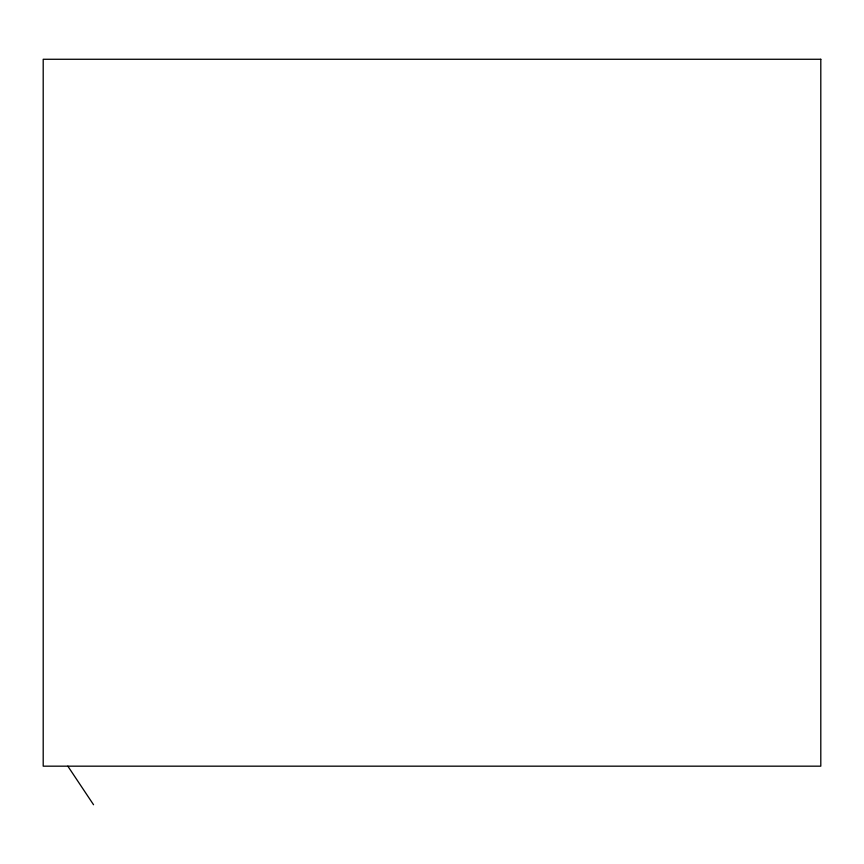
<?xml version="1.0" encoding="UTF-8"?>
<svg xmlns="http://www.w3.org/2000/svg" width="864" height="864" viewBox="0 0 864 864"><rect width="100%" height="100%" fill="white"/><g stroke="black" fill="none" stroke-linecap="round" stroke-linejoin="round"><path stroke-width="1.3" d="M67.846 766.174L93.55 804.73M820.8 59.27L43.2 59.27L43.2 766.174L820.8 766.174L820.8 59.27"/></g></svg>
